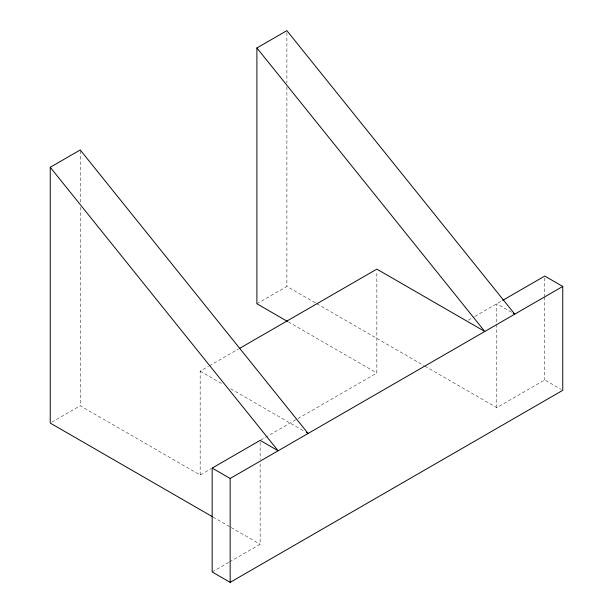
<?xml version="1.0" encoding="UTF-8"?>
<svg xmlns="http://www.w3.org/2000/svg" width="613" height="613" viewBox="0 0 613 613"><rect width="100%" height="100%" fill="white"/><g stroke="black" fill="none" stroke-linecap="round" stroke-linejoin="round"><path stroke-width="0.46" stroke-dasharray="3.06 2.3" d="M51.86 422.142L80.226 405.768L200.167 475.014L210.956 468.792M256.901 303.764L286.892 286.455L315.81 303.151M200.167 475.014L200.167 371.141L208.466 366.352M209.294 365.877L238.327 349.111M260.724 440.057L297.221 418.985M298.048 418.51L376.849 373.01L376.849 271.046M468.424 320.139L474.094 316.867M474.906 316.392L501.756 300.899M212.167 571.96L228.71 562.412M229.538 561.937L260.142 544.26L260.142 463.259M424.893 366.13L496.791 407.637L544.765 379.937L561.125 389.378M511.51 312.262L496.791 303.764L496.791 407.637M316.637 303.627L424.066 365.654M288.34 321.909L376.849 373.01M200.167 371.141L223.278 384.481M230.71 388.772L304.033 431.108M213.04 517.065L230.396 527.088M231.216 527.563L260.142 544.26M544.765 277.973L544.765 296.079M544.765 297.029L544.765 379.937M286.892 32.558L286.892 83.146M286.892 86.962L286.892 286.455M260.142 442.295L260.142 459.451M80.226 150.921L80.226 202.459M80.226 207.232L80.226 405.768"/><path stroke-width="0.92" d="M212.213 516.59L50.243 423.077L50.243 167.28L80.226 149.963L308.117 433.468L306.485 432.517M287.512 321.434L256.901 303.764L256.901 47.96L286.892 30.65L514.782 314.147L513.142 313.205M239.154 348.636L376.849 269.138L484.791 331.464L256.901 47.96M502.576 300.416L544.765 276.065L562.757 286.447L562.757 390.328L230.159 582.35L212.167 571.96L212.167 468.087L260.142 440.387L278.133 450.777L50.243 167.28M212.167 468.087L230.159 478.477L562.757 286.447M230.159 478.477L230.159 582.35"/></g></svg>
